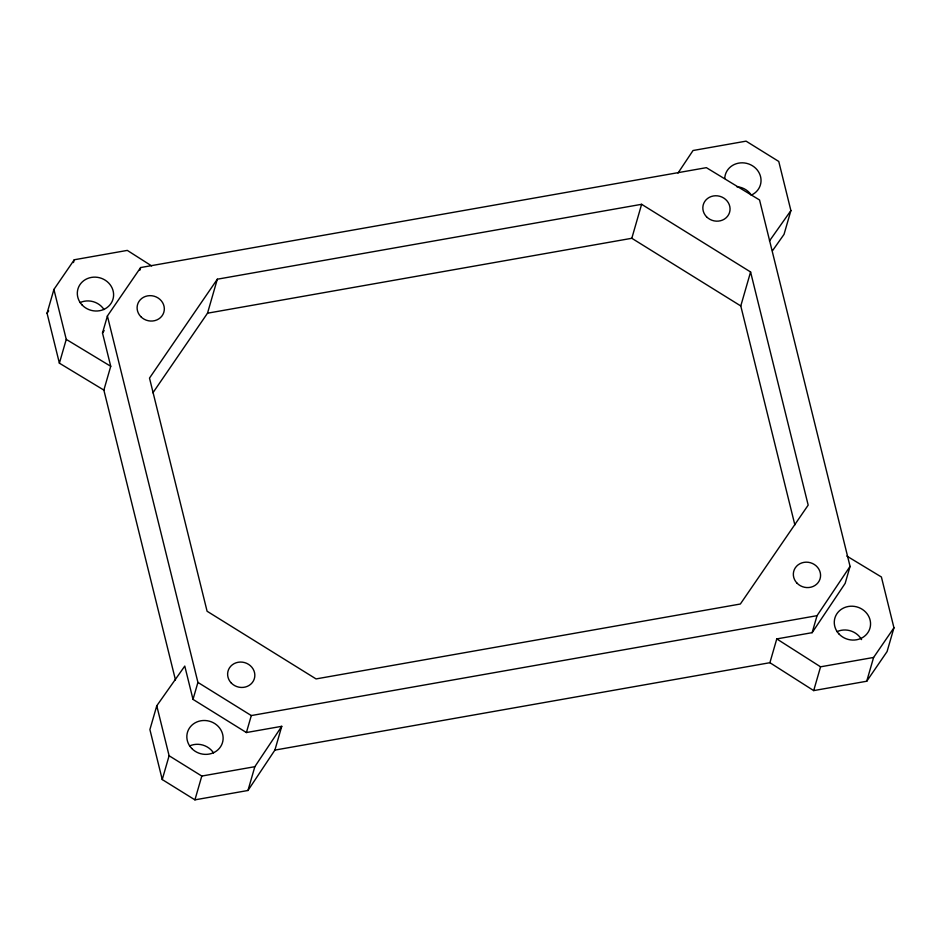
<?xml version="1.0" encoding="UTF-8"?>
<svg xmlns="http://www.w3.org/2000/svg" width="941" height="941" viewBox="0 0 941 941"><rect width="100%" height="100%" fill="white"/><g stroke="black" fill="none" stroke-linecap="round" stroke-linejoin="round"><path stroke-width="1.41" d="M175.461 679.931L103.863 390.092L59.389 363.179L47.05 313.212L53.919 289.428L74.268 259.763L127.306 250.4L151.63 265.903M73.457 262.563L74.268 259.763M59.389 363.179L66.258 339.383L53.919 289.428M103.863 390.092L110.732 366.296L102.498 332.996L107.403 316L140.644 267.55L706.373 167.663L759.552 199.986L850.064 566.388L845.159 583.385L812.13 632.67L776.772 638.915L769.903 662.699L274.89 750.095L247.965 790.487L194.928 799.85L162.24 779.548L149.901 729.581L156.771 705.785L184.777 666.087L193.011 699.386L246.401 732.545L281.759 726.311L274.89 750.095M139.891 270.161L140.644 267.55M152.924 392.785L207.514 313.2L217.324 279.206L641.621 204.303L750.589 271.973L808.178 505.129L740.355 604.016L316.058 678.92L207.091 611.25L149.501 378.094L217.324 279.206M162.24 779.548L169.109 755.752L156.771 705.785M193.011 699.386L197.916 682.401L107.403 316M194.928 799.85L201.797 776.054L254.835 766.692L281.759 726.311M246.401 732.545L251.306 715.56L817.035 615.673L850.064 566.388M247.965 790.487L254.835 766.692M207.514 313.2L631.811 238.285L641.621 204.303M794.863 524.902L740.779 305.954L750.589 271.973M677.99 173.085L693.035 150.513L746.072 141.15L778.76 161.452L790.899 210.584L784.029 234.38L772.49 250.729M812.13 632.67L817.035 615.673M769.903 662.699L813.694 690.6L820.564 666.816L873.601 657.453L893.95 627.788L881.399 576.986L846.818 556.06M813.694 690.6L866.732 681.237L873.601 657.453M893.95 627.788L887.081 651.572L866.732 681.237M47.05 313.212L48.673 310.848M102.498 332.996L104.157 330.573M769.467 240.955L790.899 210.584M66.258 339.383L110.732 366.296M631.811 238.285L740.779 305.954M197.916 682.401L251.306 715.56M169.109 755.752L201.797 776.054M776.772 638.915L820.564 666.816M80.044 302.579A18.255 16.832 16.1 0 1 104.016 309.554M189.564 745.954A18.255 16.832 16.1 0 1 213.536 752.929M736.627 186.659A18.255 16.832 16.1 0 1 751.447 195.257M836.996 631.646A18.255 16.832 16.1 0 1 861.556 639.598M724.746 178.472A18.255 16.832 16.1 0 1 752.482 165.781A18.255 16.832 16.1 0 1 751.436 195.046M797.015 583.149A13.692 12.621 16.1 0 0 819.987 579.091A13.692 12.621 16.1 0 0 803.873 562.377A13.692 12.621 16.1 0 0 797.015 583.149M231.286 683.025A13.692 12.621 16.1 0 0 254.258 678.967A13.692 12.621 16.1 0 0 238.144 662.264A13.692 12.621 16.1 0 0 231.286 683.025M140.774 316.623A13.692 12.621 16.1 0 0 163.746 312.565A13.692 12.621 16.1 0 0 147.631 295.862A13.692 12.621 16.1 0 0 140.774 316.623M706.515 216.748A13.692 12.621 16.1 0 0 729.475 212.69A13.692 12.621 16.1 0 0 713.36 195.975A13.692 12.621 16.1 0 0 706.515 216.748M82.208 305.107A18.255 16.832 16.1 0 0 112.826 299.697A18.255 16.832 16.1 0 0 91.348 277.419A18.255 16.832 16.1 0 0 82.208 305.107M839.16 634.163A18.255 16.832 16.1 0 0 869.778 628.764A18.255 16.832 16.1 0 0 848.3 606.486A18.255 16.832 16.1 0 0 839.16 634.163M191.729 748.471A18.255 16.832 16.1 0 0 222.347 743.061A18.255 16.832 16.1 0 0 200.868 720.782A18.255 16.832 16.1 0 0 191.729 748.471"/></g></svg>
